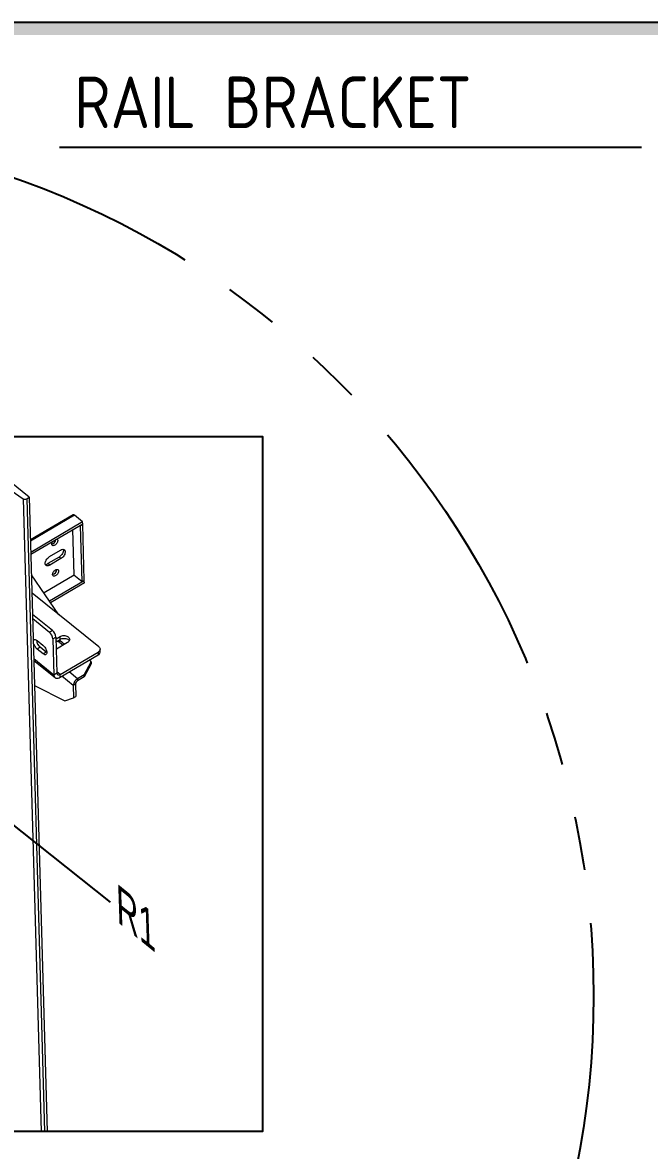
# Model space of a CAD drawing. Header units: inches. Extents: x 93 to 730, y 75 to 542.
# Drawn here: x 254.1 to 283.2, y 288.2 to 340.7 of the extents above; entities that cross this region are included whole.
import ezdxf

# ---------------------------------------------------------------- set-up
doc = ezdxf.new("R2010")
doc.units = ezdxf.units.IN
doc.header["$MEASUREMENT"] = 0
doc.linetypes.add('PHANTOM', pattern=[2.5, 1.25, -0.25, 0.25, -0.25, 0.25, -0.25])
for name, color, linetype in [('DIM', 3, 'Continuous'), ('MASONRY', 7, 'Continuous'), ('TITLEBLK', 8, 'Continuous')]:
    doc.layers.add(name, color=color, linetype=linetype)
doc.styles.add('SIMPLEX', font='ARCHS.SHX')

# ---------------------------------------------------------------- blocks, each defined once
blk = doc.blocks.new('RAIL')
at = {"color": 7, "linetype": 'Continuous', "lineweight": 15}
for p, q in [((21.615880099695, 48.21848614378013), (18.24758841361927, 50.93376971141754)), ((19.76329422649775, 49.08437099022706), (21.1755884577309, 48.11065067668363)), ((21.1755884577309, 48.11065067668363), (22.46544101890993, 2.444138263992954)), ((21.4276305899682, 48.10800750758705), (21.615880099695, 48.21848614378013)), ((21.4276305899682, 48.10800750758705), (22.7174084947255, 2.444138263992954)), ((21.615880099695, 48.21848614378013), (22.90877847817194, 2.444138263992954)), ((24.76877856239372, 46.94421342729413), (21.70269606213162, 45.14481106191027)), ((24.8676820675679, 46.91688536750235), (21.70506693195478, 45.06083056293159)), ((25.46208654112712, 46.43771763204268), (21.72807266916323, 44.24632408897435)), ((25.46208654112712, 46.43771763204268), (24.8676820675679, 46.91688536750235)), ((25.46627634247238, 46.28938004611928), (25.46208654112712, 46.43771763204268)), ((25.46627634247238, 46.28938004611928), (21.73226247050755, 44.09798650305066)), ((24.73852845764105, 45.8622845238649), (24.83031539084936, 42.61261921262206)), ((25.3108970302882, 46.16328560209888), (25.28583844295622, 46.18348610037918)), ((25.46724620010133, 46.2550427762659), (25.3108970302882, 46.16328560209888)), ((25.4247198644087, 42.13345147716245), (25.3108970302882, 46.16328560209888)), ((25.46724620010133, 46.2550427762659), (25.44218761276937, 46.27524327454597)), ((25.58106903422089, 42.22520865132924), (25.46724620010133, 46.2550427762659)), ((23.07526442399859, 43.94510239204249), (23.87147386217538, 44.41237655908606)), ((23.75845237174605, 43.89948689029222), (22.96224293356926, 43.43221272324865)), ((23.09272191594619, 43.32702960082571), (22.96224293356926, 43.43221272324865)), ((23.8889313541238, 43.79430376786951), (23.09272191594619, 43.32702960082571)), ((23.8889313541238, 43.79430376786951), (23.75845237174605, 43.89948689029222)), ((23.74464056689988, 39.7462445331177), (21.77362661280347, 42.63356979213887)), ((24.85537492642305, 42.59241945287124), (22.67516415897578, 41.312911673271)), ((24.83031539084936, 42.61261921262206), (25.4247198644087, 42.13345147716245)), ((25.58203889412653, 42.19087130089832), (23.07872372115301, 40.72174212933714)), ((25.58622869205729, 42.04253383584114), (23.1522202551966, 40.61407894649091)), ((25.58106903422089, 42.22520865132924), (25.4247198644087, 42.13345147716245)), ((25.55698030679372, 42.21107179917863), (25.58203889412653, 42.19087130089832)), ((25.58622869205729, 42.04253383584114), (25.58203889412653, 42.19087130089832)), ((26.63185827079883, 37.41876955602038), (21.81115398862875, 41.30488760687899)), ((23.28794429764679, 38.59734662469538), (21.85500237246731, 39.7524852009962)), ((23.07021727583293, 38.46956841976191), (21.86376882736639, 39.44212363547138)), ((23.28794429764679, 38.59734662469538), (23.07021727583293, 38.46956841976191)), ((22.17173440427132, 37.88519757011926), (22.59458289789649, 37.54432638871674)), ((23.31960435172829, 38.00008569229823), (23.53733137354214, 38.12786389723095)), ((23.31960435172829, 38.00008569229823), (23.39328271568692, 35.39154420197707)), ((23.53733137354214, 38.12786389723095), (23.61100973750078, 35.51932240691002)), ((23.54085956654626, 38.00293807185619), (23.83146845628022, 38.17348870888065)), ((23.54669425225632, 37.79636426998309), (23.83730314199096, 37.96691490700778)), ((24.37513104823239, 37.73522556546885), (23.5789216100556, 37.26795139842505)), ((23.81191905585268, 37.88695281623814), (23.76036510970494, 37.92176201980686)), ((23.81610885719795, 37.73861523031468), (23.81191905585268, 37.88695281623814)), ((24.1581215219029, 37.6078683559972), (23.81191905585268, 37.88695281623814)), ((23.81610885719795, 37.73861523031468), (24.05405883834678, 37.54679642898998)), ((23.83730314199096, 37.96691490700778), (23.83146845628022, 38.17348870888065)), ((22.40691891803371, 37.39490298383589), (22.18919189621892, 37.26712477890248)), ((22.61204038984494, 36.92625359750019), (22.18919189621892, 37.26712477890248)), ((22.82976741165797, 37.05403180243337), (22.40691891803371, 37.39490298383589)), ((22.82976741165797, 37.05403180243337), (22.61204038984494, 36.92625359750019)), ((22.87493785359882, 37.02184007593024), (22.82976741165797, 37.05403180243337)), ((23.5789216100556, 37.26795139842505), (23.56188780447764, 37.25845152733598)), ((23.83457143592079, 35.44052713228018), (26.58395650385188, 37.05406818806136)), ((23.84040612163164, 35.2339533304073), (26.58979118956273, 36.84749438618871)), ((26.58395650385188, 37.05406818806136), (26.58979118956273, 36.84749438618871)), ((26.72520302859982, 37.05292800786225), (26.71936834288977, 37.25950180973484)), ((23.39328271568692, 35.39154420197707), (21.94520607056546, 36.55888334170498)), ((21.94873381765737, 36.43396019895658), (23.47270236261798, 35.20544226363859)), ((25.56377232303913, 35.4011874114189), (26.0657731907059, 36.34603769083412)), ((26.06996299205105, 36.19770010491072), (25.56796212438428, 35.25284982549567)), ((26.0657731907059, 36.34603769083412), (25.97125669793195, 36.48449292513317)), ((26.0657731907059, 36.34603769083412), (26.06996299205105, 36.19770010491072)), ((23.61100973750078, 35.51932240691002), (23.39328271568692, 35.39154420197707)), ((23.83457143592079, 35.44052713228018), (23.60807795920775, 35.62311049287177)), ((23.84040612163164, 35.2339533304073), (23.83457143592079, 35.44052713228018)), ((24.78659041947546, 34.64348738855222), (23.96408200957859, 35.30653672565995)), ((25.09090373011901, 35.123673396534), (24.48490142404981, 35.61219050163533)), ((25.56377232303913, 35.4011874114189), (25.09090373011901, 35.123673396534)), ((25.09090373011901, 35.123673396534), (25.09509353146333, 34.97533581061032)), ((25.56796212438428, 35.25284982549567), (25.09509353146333, 34.97533581061032)), ((25.56796212438428, 35.25284982549567), (25.56377232303913, 35.4011874114189)), ((21.99941013056628, 34.63980114954393), (24.17263694388606, 33.54045200693804)), ((24.94293687159009, 34.73524296777435), (24.78659041947546, 34.64348738855222)), ((24.78659041947546, 34.64348738855222), (24.81157888527417, 33.75878465747655)), ((24.94293687159009, 34.73524296777435), (24.96792533738878, 33.85054023669846)), ((24.17263694388606, 33.54045200693804), (24.81157888527417, 33.75878465747655)), ((24.81157888527417, 33.75878465747655), (24.96792533738878, 33.85054023669846))]:
    blk.add_line(p, q, dxfattribs=at)
blk.add_line((20.045600614737, 24.89746584371187), (27.45894390281666, 19.00462126139257))
blk.add_lwpolyline([(-37.16986395292713, 52.61411752691936), (38.44234082174341, 52.61411752691936), (38.44234082174341, 2.444138263992954), (-37.16986395292713, 2.444138263992954)], close=True)
at = {"color": 7, "linetype": 'Continuous', "lineweight": 15, "flags": 128}
for points in [[(24.8676820675679, 46.91688536750212), (24.84230735800816, 46.93455541289359), (24.81806880926592, 46.94584576178113), (24.79589792908635, 46.95032267292851), (24.7766466637367, 46.9478140288843), (24.76877856239361, 46.94421342729368)], [(23.61037937752164, 45.20020379932481), (23.63620932050924, 45.18187662649348), (23.65578472598472, 45.15336542874354), (23.66641324345812, 45.11677508035461), (23.66762977821006, 45.07370434419818), (23.65938116490804, 45.02603550925005), (23.64202848449253, 44.97585236275444), (23.61632760760332, 44.92534653091951), (23.58340684279753, 44.87672850970495), (23.5447008922082, 44.83212058961715), (23.50190075379425, 44.79347208141041), (23.4568815133199, 44.76247483577231), (23.41160523550838, 44.74048004053259), (23.36805595322835, 44.72845236770678), (23.32813346333478, 44.72691534493026), (23.29358465592134, 44.73593726661642), (23.26591537816392, 44.75512157252922), (23.24633997724169, 44.7836326091242), (23.23571145976825, 44.82022295751341), (23.23449492501635, 44.86329369366933), (23.2427435383174, 44.91096252861797), (23.26009621418146, 44.9611458362682), (23.28406537057947, 45.00869877755861)], [(24.0646814690528, 44.46570622468744), (24.06898051550883, 44.45043982266685), (24.07544517453553, 44.39968060970079), (24.07201197720164, 44.34311260778446), (24.05878705921924, 44.28245569888179), (24.0361714696557, 44.21955238329264), (24.00485165203338, 44.15631353687456), (23.96578169267389, 44.09466220364044), (23.9201437159511, 44.03646857709367), (23.86932984359015, 43.98350402615944), (23.8148804932917, 43.93737588704312), (23.75845237174605, 43.89948689029177)], [(23.87147386217538, 44.41237655908583), (23.92816720725955, 44.4408754639839), (23.98340415095879, 44.45911929687139), (24.0355040690107, 44.46655211550768), (24.08288746173542, 44.46295025946955), (24.12410917635299, 44.44841989473878), (24.15792170605926, 44.42340565647828), (24.1832952289688, 44.38866587611318), (24.19945949788661, 44.34525670024436), (24.20592415691328, 44.29449748727808), (24.20249095957939, 44.23792948536175), (24.18926604159714, 44.17727257645902), (24.16665045203348, 44.11436926087015), (24.13533063441034, 44.05113041445179), (24.09626067505178, 43.9894790812175), (24.05062269832803, 43.93128545467073), (23.9998088259679, 43.87832090373672), (23.94535947566948, 43.83219276462063), (23.8889313541238, 43.79430376786951)], [(23.09272191594619, 43.32702960082526), (23.03602857313774, 43.29853061534959), (22.98079162943947, 43.2802867824621), (22.92869171138756, 43.27285396382626), (22.8813083186628, 43.27645581986417), (22.84008660632099, 43.29098610401786), (22.80627407206231, 43.31600050343326), (22.78090054915288, 43.35074028379836), (22.76473356253729, 43.39414786472202), (22.75827162120828, 43.44490867263301), (22.7617021008445, 43.50147507960463), (22.77492973652537, 43.56213358345201), (22.79754532608811, 43.62503689904139), (22.82886514826282, 43.68827558430456), (22.86793510534648, 43.74992699811628), (22.91357308206926, 43.80812062466299), (22.96438695443032, 43.86108517559677), (23.01883630472867, 43.90721331471309), (23.07526442399777, 43.94510239204203)], [(23.50731426366468, 42.97693136442763), (23.55258782719207, 42.9989244438562), (23.59613982716897, 43.01095371162694), (23.63606231478678, 43.01249081498099), (23.670611123339, 43.00346885300621), (23.69828039881975, 42.98428462767055), (23.71785580087987, 42.95577355078711), (23.72848431835425, 42.91918320239813), (23.72970085538191, 42.87611238566467), (23.72145224208083, 42.82844355071649), (23.70409956166438, 42.77826040422042), (23.67839868363725, 42.7277546126744), (23.64547791940043, 42.6791365713155), (23.60677196710429, 42.63452871166072), (23.5639718281214, 42.5958802235981), (23.51895259049178, 42.5648828772388), (23.47367630983553, 42.54288818272073), (23.43012702812445, 42.53086048975058), (23.39020453993766, 42.52932340654081), (23.35565573195524, 42.53834534837154), (23.3279864553366, 42.5575296139952), (23.30841105441354, 42.58604065059018), (23.29778253694013, 42.62263099897939), (23.29656599991245, 42.66570181571285), (23.30481461321352, 42.71337065066149), (23.32216729249194, 42.7635538374455), (23.34786817165698, 42.81405958870266), (23.38078893532403, 42.86267765020614), (23.41949488818994, 42.90728548971657), (23.46229230890538, 42.94593240297888), (23.50731426366468, 42.97693136442763)], [(22.18919189621892, 37.26712477890226), (22.14185599928015, 37.30987156980984), (22.09569345318272, 37.36070932007925), (22.05210653682286, 37.4180937376226), (22.01241950253194, 37.48028074413617), (21.97783880579226, 37.54538089809006), (21.94941435974397, 37.61141677125863), (21.92801075923097, 37.67638047774363), (21.91427714323461, 37.73830017491196), (21.90863185426855, 37.79529274621655), (21.91124569064559, 37.84562706748449), (21.92203993750041, 37.88777409970731), (21.94068562287362, 37.92045284455696), (21.96661734318332, 37.94267053953121), (21.99904629149131, 37.95375184181046), (22.03698790978126, 37.95336031788179), (22.07928877134543, 37.94150795494596), (22.1246637331468, 37.91855418859575), (22.1717344042705, 37.88519757011881)], [(22.59458289789649, 37.54432638871651), (22.64191824602915, 37.50157941027629), (22.68808078302354, 37.45074198231691), (22.73166769938246, 37.39335756477357), (22.77135474277742, 37.33117023594991), (22.8059354304132, 37.26607040430611), (22.83435987646149, 37.20003453113725), (22.85576404398751, 37.13507036756528), (22.86949709297085, 37.0731511274837), (22.87514293984674, 37.01615842140245), (22.87252854555976, 36.96582423491117), (22.86173486571874, 36.9236767456016), (22.84308861333182, 36.89099845783869), (22.81715689302297, 36.8687807628645), (22.78472795381799, 36.85769913827517), (22.74678632642409, 36.85809098451438), (22.70448546486, 36.86994334744969), (22.65911051216256, 36.89289679149039), (22.61204038984397, 36.92625359749968)], [(23.83146845628022, 38.1734887088802), (23.89215931359055, 38.20335327904377), (23.95926582500033, 38.22565338965944), (24.03074793016322, 38.23970913653983), (24.10443533921762, 38.24509513522497), (24.1780873518893, 38.24164719255486), (24.24946785867192, 38.22946998968007), (24.31640766271926, 38.2089341645252), (24.37687100556636, 38.18066243388711), (24.42902265986928, 38.14551525844729), (24.47127702482356, 38.10455883697017), (24.50235118077131, 38.05903937329816), (24.52129915464798, 38.01033841797437), (24.52754674253646, 37.95993722518364), (24.5209049328223, 37.90936618140194), (24.50157369012672, 37.86016200452241), (24.47014143786302, 37.81382083891998), (24.42756222228979, 37.77174852044504), (24.37513104823228, 37.7352255654684)], [(23.83730314199013, 37.96691490700732), (23.89799399930058, 37.99677947717043), (23.96510051071118, 38.01907958778679), (24.03658261587407, 38.03313533466695), (24.11027002492764, 38.03852133335164), (24.18392203759933, 38.03507339068221), (24.25530254438183, 38.02289618780719), (24.32224234842928, 38.00236036265255), (24.38270569127724, 37.97408863201446), (24.43485734558001, 37.93894145657441), (24.47711171053442, 37.89798503509729), (24.50267999058693, 37.86226845615954)], [(26.63185827079883, 37.41876955602015), (26.67343436348347, 37.37750432783793), (26.70228649898661, 37.33129453436953), (26.7173062608141, 37.28191768034304), (26.71791357339967, 37.23126861586297), (26.70408849450922, 37.18129604992299), (26.67636155779397, 37.13391947721829), (26.63579843529516, 37.09096014822438), (26.58395650385188, 37.05406818806085)], [(23.39328271568598, 35.39154420197661), (23.4004688668536, 35.33005971139028), (23.41820093355227, 35.27638228625267), (23.44604237432543, 35.23183337851555), (23.48330606846272, 35.19750940054303), (23.52907577297219, 35.17425565464504), (23.58222331181818, 35.16264463870192), (23.64144208045803, 35.16296359914401), (23.7052722425222, 35.17520277836525), (23.77214198688023, 35.19906193416841), (23.84040612163153, 35.23395333040685)], [(23.61100973750078, 35.51932240690957), (23.61633192708427, 35.48147717946586), (23.62981645382823, 35.44999690852387), (23.65094431195044, 35.42609043003495), (23.67890626159146, 35.41067829439868), (23.71262474096636, 35.40435058051344), (23.75080675892889, 35.40735272097839), (23.7919830624962, 35.41956818722076), (23.83457143592079, 35.44052713227973)]]:
    blk.add_lwpolyline(points, dxfattribs=at)
at = {"color": 7, "linetype": 'Continuous', "lineweight": 15}
for centre, radius, start, end in [((21.30394572135157, 48.3320996297997), 0.2559594224925364, 239.9023635483402, 298.895957345442), ((23.12166973599466, 45.23859201572753), 0.4208118443075438, 285.5253496025745, 348.6108017776708), ((22.78372573040764, 43.70230430274216), 0.3237558542140677, 267.3990069643129, 303.4627354196135), ((23.18334299187126, 43.03676187465567), 0.416837491164615, 285.7339676660872, 356.519355019774), ((22.60051636311832, 37.9190874445265), 0.7236354410237733, 6.426721669478318, 49.52734947299809), ((22.81824338500135, 38.04686564949532), 0.7236354409510063, 6.426721667266027, 49.52734947528509), ((22.93190489397327, 38.01305904558996), 0.8110038172642482, 186.7746608898626, 229.659507790432), ((23.52920175890387, 37.36084153592537), 0.4743718448893727, 52.78448595226065, 81.04527357941532), ((26.49502555269191, 37.05730453484432), 0.2302190791625273, 294.3074222505394, 358.9107259279412), ((25.39728036617328, 34.59298928489409), 0.6127742402144378, 119.9988680735058, 175.2729521684984), ((25.25204080607904, 34.70761152742659), 0.3103364928835611, 120.3799946096835, 174.8917892915487)]:
    blk.add_arc(centre, radius, start, end, dxfattribs=at)
at = {"oblique": 319}
blk.add_text('R1', height=2.1384, rotation=320.91581750148, dxfattribs=at).set_placement((27.9400855314617, 17.60102792315826))

msp = doc.modelspace()

# ---------------------------------------------------------------- linework, layer by layer
msp.add_line((255.7963078125647, 334.8877719948163), (282.8602721269691, 334.8877719948163))
at = {"linetype": 'Continuous'}
msp.add_lwpolyline([(93.14892124392749, 74.68633898390702), (468.3020212064122, 74.68633898390702), (468.3020212064122, 340.686338957307), (93.14892124392749, 340.686338957307)], close=True, dxfattribs=at)
at = {"layer": 'DIM', "linetype": 'PHANTOM', "ltscale": 10}
msp.add_circle((240.3108740707424, 295.4235487124365), 40.32280362013698, dxfattribs=at)
at = {"layer": 'TITLEBLK'}
msp.add_trace([(467.7357664646415, 340.112664133574, -1.529799529954728), (468.3020212064122, 340.686338957307, -1.529799529954728), (93.6909047378449, 340.112664133574, -1.529799529954728), (93.14892124392748, 340.686338957307, -1.529799529954728)], dxfattribs=at)

# ---------------------------------------------------------------- block references
at = {"xscale": 0.64449999993555, "yscale": 0.64449999993555, "zscale": 0.64449999993555}
msp.add_blockref('RAIL', (240.4676444715597, 287.5322195207266), dxfattribs=at)

# ---------------------------------------------------------------- texts
at = {"layer": 'MASONRY', "insert": (256.4886436331565, 338.1784246102897), "char_height": 2.400011927447842, "attachment_point": 1, "style": 'SIMPLEX'}
msp.add_mtext('RAIL BRACKET', dxfattribs=at)

doc.saveas('drawing.dxf')
